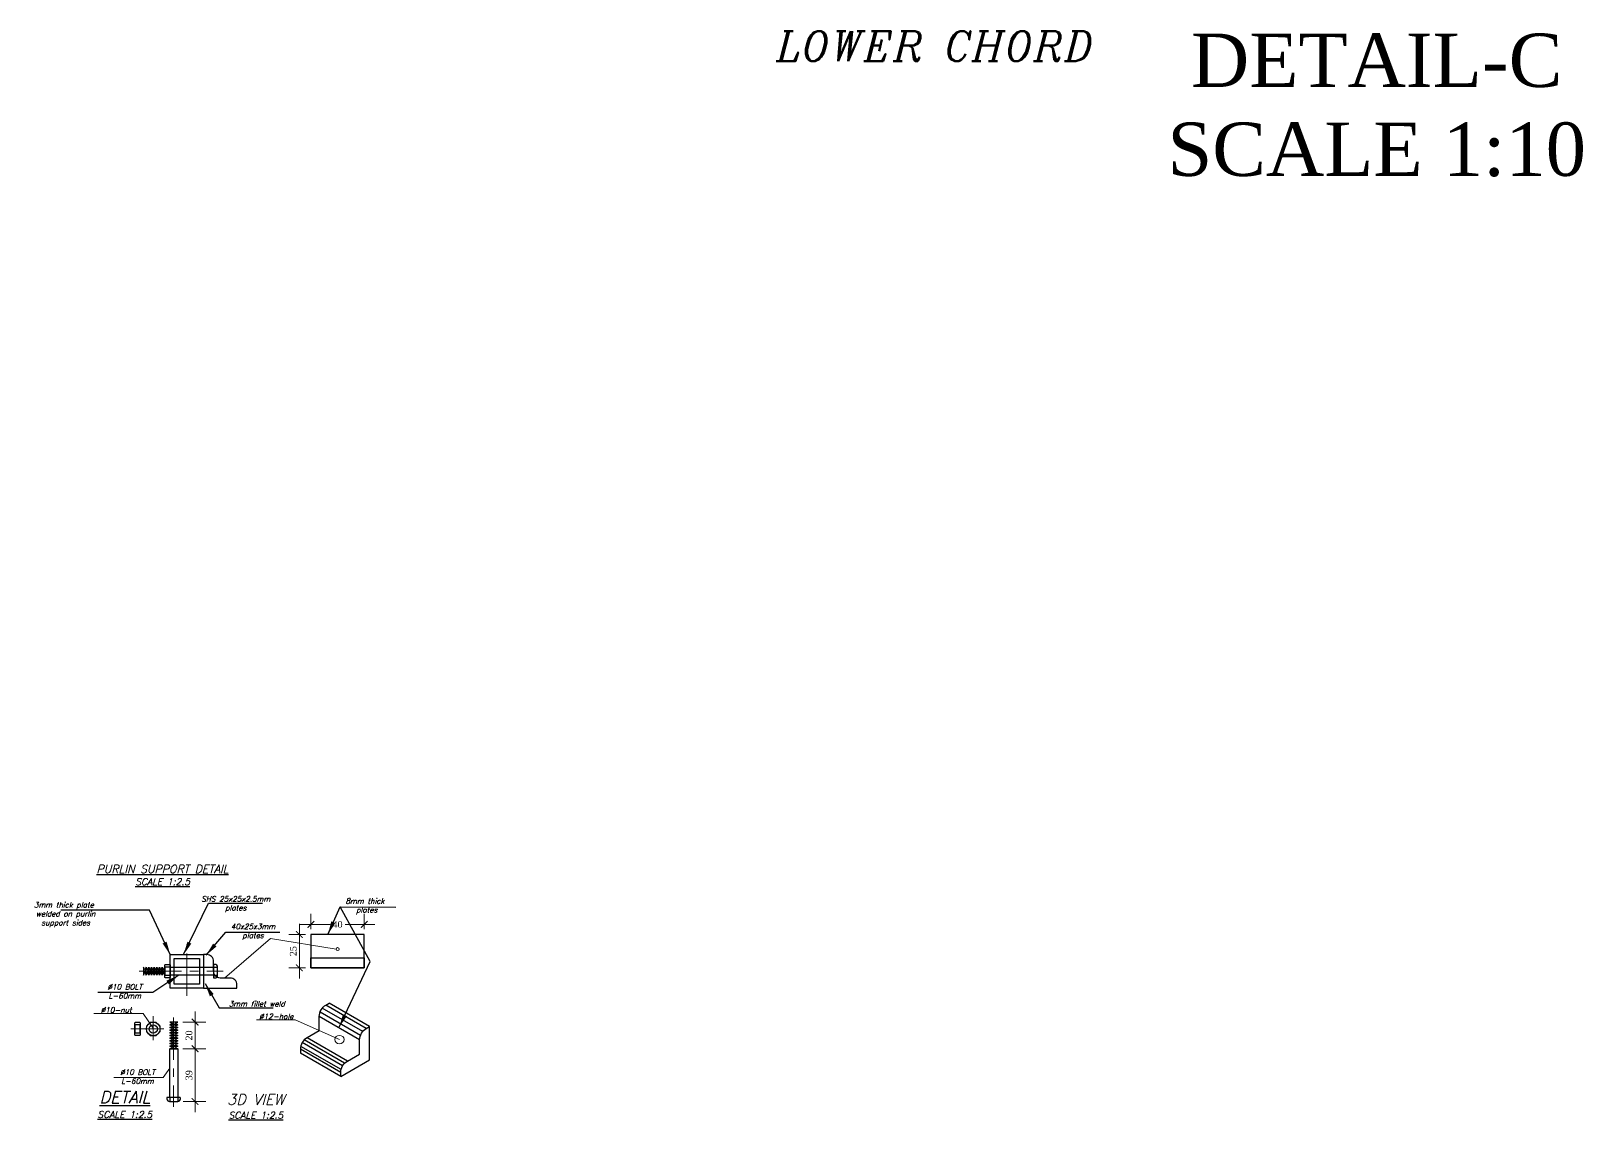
# Model space of a CAD drawing. Extents: x 60675 to 406257, y -6788 to 756297.
# Drawn here: x 390079 to 391243, y 736732 to 737548 of the extents above; entities that cross this region are included whole.
import ezdxf

# ---------------------------------------------------------------- set-up
doc = ezdxf.new("R2010")
doc.units = 0
doc.linetypes.add('CENTER', pattern=[50.8, 31.75, -6.35, 6.35, -6.35])
doc.layers.get('0').update_dxf_attribs({"linetype": 'CONTINUOUS'})
doc.layers.get('Defpoints').update_dxf_attribs({"linetype": 'CONTINUOUS'})
for name, color, linetype in [('bolt', 4, 'CONTINUOUS'), ('HATC H', 8, 'CONTINUOUS'), ('TRUSS-LAYOUT', 30, 'CONTINUOUS')]:
    doc.layers.add(name, color=color, linetype=linetype)
for name, color, linetype, lineweight in [('CENTER-LINE', 1, 'CENTER', 15), ('DIM', 247, 'CONTINUOUS', 20), ('TEXT', 7, 'CONTINUOUS', 25)]:
    doc.layers.add(name, color=color, linetype=linetype, lineweight=lineweight)
doc.styles.add('BOLDTEXT4', font='italic.shx')
doc.styles.add('dim20', font='romantic.ttf', dxfattribs={"height": 6})
doc.styles.add('TEXT50-2.25', font='romans.shx')
doc.dimstyles.new('dim 20', dxfattribs={"dimtxt": 6, "dimasz": 5, "dimexe": 8, "dimexo": 4, "dimgap": 2, "dimtad": 1, "dimdec": 0, "dimzin": 0, "dimdsep": 46, "dimtxsty": 'dim20', "dimblk": 'ARCHTICK', "dimcen": 0.09, "dimdle": 8, "dimclrd": 3, "dimclre": 3, "dimclrt": 1, "dimadec": 0, "dimazin": 0, "dimtfac": 1, "dimtdec": 0, "dimtofl": 0, "dimtmove": 2, "dimatfit": 3, "dimldrblk": 'ARCHTICK', "dimfxl": 5, "dimtolj": 1, "dimtzin": 0, "dimlwd": -1, "dimlwe": -1, "dimarcsym": 1})
doc.dimstyles.new('DIM-5', dxfattribs={"dimtxt": 200, "dimasz": 10, "dimexe": 7.5, "dimexo": 7.5, "dimgap": 3, "dimtad": 1, "dimdec": 0, "dimzin": 0, "dimdsep": 46, "dimtxsty": 'TEXT50-2.25', "dimblk1": 'OBLIQUE', "dimblk2": 'OBLIQUE', "dimsah": 1, "dimcen": 2.5, "dimdle": 7.5, "dimclrd": 9, "dimclre": 9, "dimclrt": 3, "dimadec": 0, "dimazin": 0, "dimtfac": 1, "dimtdec": 0, "dimtix": 1, "dimtmove": 0, "dimatfit": 0, "dimfxl": 1, "dimtolj": 1, "dimtzin": 0, "dimlwe": -1, "dimarcsym": 0})

# ---------------------------------------------------------------- blocks, each defined once
blk = doc.blocks.new('_Oblique')
at = {"color": 0, "linetype": 'ByBlock', "lineweight": -2}
blk.add_line((-0.5, -0.5), (0.5, 0.5), dxfattribs=at)
blk = doc.blocks.new('_ARCHTICK')
at = {"color": 0, "linetype": 'ByBlock', "const_width": 0.15}
blk.add_lwpolyline([(-0.5, -0.5), (0.5, 0.5)], dxfattribs=at)
blk = doc.blocks.new('*D150')
at = {"layer": 'Defpoints', "color": 0}
for p in [(390189, 736804.9), (390189, 736784.9), (390202.1, 736784.9)]:
    blk.add_point(p, dxfattribs=at)
at = {"layer": 'DIM', "color": 3}
for p, q in [((390202.1, 736812.9), (390202.1, 736776.9)), ((390193, 736804.9), (390210.1, 736804.9)), ((390193, 736784.9), (390210.1, 736784.9))]:
    blk.add_line(p, q, dxfattribs=at)
at = {"layer": 'DIM', "color": 3, "xscale": 5, "yscale": 5, "zscale": 5}
for p, rotation in [((390202.1, 736804.9), 90), ((390202.1, 736784.9), 270)]:
    blk.add_blockref('_ARCHTICK', p, dxfattribs=dict(at, rotation=rotation))
at = {"layer": 'DIM', "color": 1, "insert": (390197.5, 736794.9), "char_height": 6, "attachment_point": 5, "rotation": 90, "style": 'dim20'}
blk.add_mtext('\\A1;{\\H0.83333x;20}', dxfattribs=at)
blk = doc.blocks.new('*D151')
at = {"layer": 'Defpoints', "color": 0}
for p in [(390189, 736784.9), (390189.1, 736745.4), (390202.1, 736745.4)]:
    blk.add_point(p, dxfattribs=at)
at = {"layer": 'DIM', "color": 3}
for p, q in [((390202.1, 736792.9), (390202.1, 736737.4)), ((390193, 736784.9), (390210.1, 736784.9)), ((390193.1, 736745.4), (390210.1, 736745.4))]:
    blk.add_line(p, q, dxfattribs=at)
at = {"layer": 'DIM', "color": 3, "xscale": 5, "yscale": 5, "zscale": 5}
for p, rotation in [((390202.1, 736784.9), 90), ((390202.1, 736745.4), 270)]:
    blk.add_blockref('_ARCHTICK', p, dxfattribs=dict(at, rotation=rotation))
at = {"layer": 'DIM', "color": 1, "insert": (390197.5, 736765.1), "char_height": 6, "attachment_point": 5, "rotation": 90, "style": 'dim20'}
blk.add_mtext('\\A1;{\\H0.83333x;39}', dxfattribs=at)
blk = doc.blocks.new('*D152')
at = {"layer": 'Defpoints', "color": 0}
for p in [(390288.9, 736870.6), (390328.9, 736878.1), (390328.9, 736870.6)]:
    blk.add_point(p, dxfattribs=at)
at = {"layer": 'DIM', "color": 3}
for p, q in [((390288.9, 736874.6), (390288.9, 736886.1)), ((390328.9, 736874.6), (390328.9, 736886.1)), ((390280.9, 736878.1), (390303.4, 736878.1)), ((390336.9, 736878.1), (390314.5, 736878.1))]:
    blk.add_line(p, q, dxfattribs=at)
at = {"layer": 'DIM', "color": 3, "xscale": 5, "yscale": 5, "zscale": 5, "rotation": 180}
blk.add_blockref('_ARCHTICK', (390288.9, 736878.1), dxfattribs=at)
at = {"layer": 'DIM', "color": 3, "xscale": 5, "yscale": 5, "zscale": 5}
blk.add_blockref('_ARCHTICK', (390328.9, 736878.1), dxfattribs=at)
at = {"layer": 'DIM', "color": 1, "insert": (390308.9, 736878.1), "char_height": 6, "attachment_point": 5, "style": 'dim20'}
blk.add_mtext('\\A1;{\\H0.83333x;40}', dxfattribs=at)
blk = doc.blocks.new('*D153')
at = {"layer": 'Defpoints', "color": 0}
for p in [(390288.9, 736870.6), (390280.3, 736845.6), (390288.9, 736845.6)]:
    blk.add_point(p, dxfattribs=at)
at = {"layer": 'DIM', "color": 3}
for p, q in [((390284.9, 736870.6), (390272.3, 736870.6)), ((390280.3, 736878.6), (390280.3, 736837.6)), ((390284.9, 736845.6), (390272.3, 736845.6))]:
    blk.add_line(p, q, dxfattribs=at)
at = {"layer": 'DIM', "color": 3, "xscale": 5, "yscale": 5, "zscale": 5}
for p, rotation in [((390280.3, 736870.6), 90), ((390280.3, 736845.6), 270)]:
    blk.add_blockref('_ARCHTICK', p, dxfattribs=dict(at, rotation=rotation))
at = {"layer": 'DIM', "color": 1, "insert": (390275.7, 736858.1), "char_height": 6, "attachment_point": 5, "rotation": 90, "style": 'dim20'}
blk.add_mtext('\\A1;{\\H0.83333x;25}', dxfattribs=at)

msp = doc.modelspace()

# ---------------------------------------------------------------- linework, layer by layer
at = {"layer": 'bolt'}
for points in [[(390288.9462, 736870.61835), (390288.9462, 736845.61835), (390328.9462, 736845.61835), (390328.9462, 736870.61835), (390288.9462, 736870.61835)], [(390183.45964, 736840.081), (390183.46003, 736846.07865)], [(390215.95865, 736846.07723), (390218.95871, 736846.07723)], [(390215.95871, 736840.07826), (390218.95871, 736840.07826)], [(390326.06994, 736794.95738), (390295.77727, 736812.44687)], [(390327.78832, 736797.95589), (390297.48721, 736815.45025)], [(390330.47487, 736800.21951), (390300.16403, 736817.71948)], [(390332.97394, 736801.66235), (390302.66305, 736819.16235)], [(390325.47487, 736791.55926), (390295.19175, 736809.04323)], [(390332.97394, 736776.66235), (390332.97394, 736801.66235)], [(390312.66305, 736772.04803), (390282.37993, 736789.532)], [(390314.16645, 736774.03226), (390283.88333, 736791.51623)], [(390316.3233, 736775.70828), (390286.04018, 736793.19225)], [(390183.03764, 736784.89402), (390189.03529, 736784.89364)], [(390311.3233, 736767.04803), (390281.04018, 736784.532)], [(390311.3233, 736764.16235), (390281.04018, 736781.64632)], [(390311.3233, 736764.16235), (390281.04018, 736781.64632)], [(390311.57142, 736769.2618), (390281.2883, 736786.74577)], [(390311.3233, 736764.16235), (390332.97394, 736776.66235)], [(390183.0349, 736748.39495), (390183.0349, 736745.39495)], [(390189.03388, 736748.39502), (390189.03388, 736745.39495)]]:
    msp.add_lwpolyline(points, dxfattribs=at)
for points in [[(390183.45958, 736838.38989), (390183.05717, 736838.07826), (390179.86351, 736838.07826), (390179.46028, 736838.39053), (390179.46028, 736847.76539), (390179.86351, 736848.07767), (390183.05717, 736848.07767), (390183.45958, 736847.76603)], [(390288.9462, 736853.11742), (390328.9462, 736853.11742), (390328.9462, 736845.61835), (390288.9462, 736845.61835)], [(390183.46003, 736846.07767), (390179.45951, 736846.07767), (390179.45951, 736840.0786), (390183.46003, 736840.0786)], [(390183.45964, 736840.07826), (390183.45964, 736846.07767), (390215.95871, 736846.07723), (390215.95871, 736840.07826)], [(390160.88317, 736802.78376), (390156.88265, 736802.78376), (390156.88265, 736796.7847), (390160.88317, 736796.7847)], [(390160.88272, 736795.09599), (390160.48031, 736794.78435), (390157.28666, 736794.78435), (390156.88342, 736795.09663), (390156.88342, 736804.47149), (390157.28666, 736804.78376), (390160.48031, 736804.78376), (390160.88272, 736804.47213)], [(390183.0349, 736784.89402), (390189.03431, 736784.89402), (390189.03388, 736748.39495), (390183.0349, 736748.39495)]]:
    msp.add_lwpolyline(points, close=True, dxfattribs=at)
msp.add_lwpolyline([(390208.45964, 736830.47793), (390233.45964, 736830.47793), (390233.45964, 736832.97762, 0.4142135624), (390228.46026, 736837.977), (390220.95809, 736837.977, -0.4142135624), (390215.95871, 736842.97638), (390215.95871, 736850.47855, 0.4142135624), (390210.95933, 736855.47793), (390208.45964, 736855.47793)], format="xyb", close=True, dxfattribs=at)
for points in [[(390215.95871, 736848.01623), (390215.95871, 736838.01623), (390216.95871, 736838.01623, 0.4142135624), (390218.95871, 736840.01623), (390218.95871, 736846.13969, 0.4142135623), (390216.95871, 736848.13969), (390215.95871, 736848.13969)], [(390295.19175, 736798.47591), (390295.19175, 736809.07529, -0.2679491924), (390300.19175, 736817.73554), (390302.66305, 736819.16235)], [(390325.47487, 736780.99194), (390325.47487, 736791.55926, -0.2679491924), (390330.47487, 736800.21951), (390332.97394, 736801.66235)], [(390295.19175, 736798.47591), (390286.04018, 736793.19225, 0.2679491924), (390281.04018, 736784.532), (390281.04018, 736781.64632)], [(390311.3233, 736764.16235), (390311.3233, 736767.04803, -0.2679491924), (390316.3233, 736775.70828), (390325.47487, 736780.99194)], [(390190.97288, 736748.39495), (390180.97288, 736748.39495), (390180.97288, 736747.39495, 0.4142135624), (390182.97288, 736745.39495), (390189.09633, 736745.39495, 0.4142135623), (390191.09633, 736747.39495), (390191.09633, 736748.39495)]]:
    msp.add_lwpolyline(points, format="xyb", dxfattribs=at)
for centre, radius in [((390170.68479, 736799.78566), 5.11586), ((390170.68499, 736799.78566), 3.09999)]:
    msp.add_circle(centre, radius, dxfattribs=at)
at = {"layer": 'CENTER-LINE'}
for points in [[(390195.95964, 736824.61719), (390195.95964, 736862.9699)], [(390160.0718, 736842.97793), (390223.06119, 736842.97793)], [(390178.58188, 736799.78566), (390153.93224, 736799.78566)], [(390170.68499, 736791.45698), (390170.68499, 736809.41607)], [(390185.93457, 736808.28187), (390185.93457, 736741.29248)]]:
    msp.add_lwpolyline(points, dxfattribs=at)
at = {"layer": 'DIM'}
for p, q in [((390165.56893, 736801.77707), (390168.69351, 736804.90153)), ((390172.67648, 736804.90153), (390175.80066, 736801.77747)), ((390165.56893, 736797.79426), (390168.69351, 736794.6698)), ((390175.80066, 736797.79386), (390172.67648, 736794.6698))]:
    msp.add_line(p, q, dxfattribs=at)
for points in [[(390224.21637, 736837.977), (390258.55468, 736867.56028), (390307.79579, 736859.63291)], [(390179.86351, 736848.07767), (390179.46028, 736847.76539)], [(390183.05717, 736848.07767), (390183.4604, 736847.76539)], [(390170.68499, 736800.43653), (390163.28217, 736811.40814), (390126.20956, 736811.40814)], [(390165.56893, 736797.79426), (390165.56893, 736801.77707)], [(390168.69351, 736804.90153), (390172.67648, 736804.90153)], [(390175.80066, 736801.77747), (390175.80066, 736797.79386)], [(390310.33331, 736791.79867), (390277.04148, 736806.7081), (390248.24773, 736806.7081)], [(390172.67648, 736794.6698), (390168.69351, 736794.6698)], [(390183.0349, 736770.48602), (390178.18799, 736763.29529), (390141.11537, 736763.29529)]]:
    msp.add_lwpolyline(points, dxfattribs=at)
msp.add_circle((390308.9462, 736859.63291), 1.15042, dxfattribs=at)
msp.add_ellipse((390310.33331, 736791.79867), major_axis=(3.54124, 0), ratio=0.8919299115, dxfattribs=at)
at = {"layer": 'HATC H'}
for p, q in [((390163.45949, 736846.07883, 332.1875), (390163.45949, 736840.07883, 332.1875)), ((390189.03548, 736804.89418, 332.1875), (390183.03548, 736804.89418, 332.1875))]:
    msp.add_line(p, q, dxfattribs=at)
for points in [[(390163.45949, 736840.07883), (390164.45949, 736842.07883), (390165.45949, 736840.07883), (390165.45987, 736846.0788), (390164.45968, 736844.07881), (390163.45949, 736846.07883), (390163.4591, 736840.07883)], [(390164.45949, 736842.07883), (390165.45987, 736846.0788)], [(390165.45949, 736840.0788), (390165.45987, 736846.0788), (390166.45987, 736844.0788), (390167.45987, 736846.0788), (390167.45949, 736840.07876), (390166.45949, 736842.0788), (390165.45949, 736840.07883)], [(390166.45949, 736842.0788), (390167.45987, 736846.07876)], [(390167.45947, 736840.07876), (390167.45985, 736846.07876), (390168.45985, 736844.07876), (390169.45985, 736846.07876), (390169.45947, 736840.07872), (390168.45947, 736842.07876), (390167.45947, 736840.0788)], [(390168.45947, 736842.07876), (390169.45985, 736846.07872)], [(390169.45947, 736840.07872), (390169.45985, 736846.07872), (390170.45985, 736844.07872), (390171.45985, 736846.07872), (390171.45947, 736840.07868), (390170.45947, 736842.07872), (390169.45947, 736840.07876)], [(390170.45947, 736842.07872), (390171.45985, 736846.07868)], [(390171.45947, 736840.07868), (390171.45985, 736846.07868), (390172.45985, 736844.07868), (390173.45985, 736846.07868), (390173.45947, 736840.07864), (390172.45947, 736842.07868), (390171.45947, 736840.07872)], [(390172.45947, 736842.07868), (390173.45985, 736846.07864)], [(390173.45952, 736840.0788), (390173.45991, 736846.0788), (390174.45991, 736844.0788), (390175.45991, 736846.0788), (390175.45952, 736840.07876), (390174.45952, 736842.0788), (390173.45952, 736840.07883)], [(390174.45952, 736842.0788), (390175.45991, 736846.07876)], [(390175.45952, 736840.0786), (390175.45991, 736846.0786), (390176.45991, 736844.0786), (390177.45991, 736846.0786), (390177.45952, 736840.07856), (390176.45952, 736842.0786), (390175.45952, 736840.07864)], [(390176.45952, 736842.0786), (390177.45991, 736846.07856)], [(390177.45951, 736840.07856), (390177.45989, 736846.07856), (390178.45989, 736844.07856), (390179.45989, 736846.07856), (390179.45951, 736840.07853), (390178.45951, 736842.07856), (390177.45951, 736840.0786)], [(390178.45951, 736842.07856), (390179.45989, 736846.07853)], [(390183.0354, 736800.8942), (390189.0354, 736800.89381), (390187.0354, 736799.89381), (390189.0354, 736798.89381), (390183.03536, 736798.8942), (390185.0354, 736799.8942), (390183.03544, 736800.8942)], [(390183.03544, 736802.89418), (390189.03544, 736802.89379), (390187.03544, 736801.89379), (390189.03544, 736800.89379), (390183.0354, 736800.89418), (390185.03544, 736801.89418), (390183.03548, 736802.89418)], [(390183.03548, 736804.89418), (390185.03548, 736803.89418), (390183.03548, 736802.89418), (390189.03544, 736802.89379), (390187.03546, 736803.89399), (390189.03548, 736804.89418), (390183.03548, 736804.89456)], [(390185.0354, 736799.8942), (390189.03536, 736798.89381)], [(390185.03544, 736801.89418), (390189.0354, 736800.89379)], [(390185.03548, 736803.89418), (390189.03544, 736802.89379)], [(390183.03521, 736790.89416), (390189.03521, 736790.89377), (390187.03521, 736789.89377), (390189.03521, 736788.89377), (390183.03517, 736788.89416), (390185.03521, 736789.89416), (390183.03524, 736790.89416)], [(390183.03521, 736788.89416), (390189.03521, 736788.89377), (390187.03521, 736787.89377), (390189.03521, 736786.89377), (390183.03517, 736786.89416), (390185.03521, 736787.89416), (390183.03524, 736788.89416)], [(390183.03524, 736792.89414), (390189.03524, 736792.89375), (390187.03524, 736791.89375), (390189.03524, 736790.89375), (390183.03521, 736790.89414), (390185.03524, 736791.89414), (390183.03528, 736792.89414)], [(390183.03532, 736796.8942), (390189.03532, 736796.89381), (390187.03532, 736795.89381), (390189.03532, 736794.89381), (390183.03528, 736794.8942), (390185.03532, 736795.8942), (390183.03536, 736796.8942)], [(390183.03536, 736798.8942), (390189.03536, 736798.89381), (390187.03536, 736797.89381), (390189.03536, 736796.89381), (390183.03532, 736796.8942), (390185.03536, 736797.8942), (390183.0354, 736798.8942)], [(390183.03544, 736794.89414), (390189.03544, 736794.89375), (390187.03544, 736793.89375), (390189.03544, 736792.89375), (390183.0354, 736792.89414), (390185.03544, 736793.89414), (390183.03548, 736794.89414)], [(390185.03521, 736789.89416), (390189.03517, 736788.89377)], [(390185.03524, 736791.89414), (390189.03521, 736790.89375)], [(390185.03532, 736795.8942), (390189.03528, 736794.89381)], [(390185.03536, 736797.8942), (390189.03532, 736796.89381)], [(390185.03544, 736793.89414), (390189.0354, 736792.89375)], [(390183.03521, 736786.89416), (390189.03521, 736786.89377), (390187.03521, 736785.89377), (390189.03521, 736784.89377), (390183.03517, 736784.89416), (390185.03521, 736785.89416), (390183.03524, 736786.89416)], [(390185.03521, 736785.89416), (390189.03517, 736784.89377)], [(390185.03548, 736787.89402), (390189.03544, 736786.89364)]]:
    msp.add_lwpolyline(points, dxfattribs=at)
at = {"layer": 'TRUSS-LAYOUT'}
for points in [[(390183.45964, 736855.47793), (390208.45964, 736855.47793), (390208.45964, 736830.47793), (390183.45964, 736830.47793)], [(390186.45964, 736852.47793), (390205.45964, 736852.47793), (390205.45964, 736833.47793), (390186.45964, 736833.47793)]]:
    msp.add_lwpolyline(points, close=True, dxfattribs=at)

# ---------------------------------------------------------------- texts
at = {"layer": 'TEXT', "style": 'BOLDTEXT4'}
for s, insert, char_height, attachment_point in [('LOWER CHORD ', (390756.95172, 737525.35748), 22.5, 8), ('{\\fTimes New Roman|b0|i0|c0|p18;DETAIL-C\\PSCALE 1:10}', (391088.05612, 737545.97489), 40, 2), ('{\\H0.75x;\\LPURLIN SUPPORT DETAIL\\H1.5x;\\P\\H0.55552x;SCALE 1:2.5}', (390177.74249, 736922.68968), 8, 2), ('{\\H1.125x;\\LDETAIL\\P\\H0.55552x;SCALE 1:2.5}', (390149.40704, 736753.11211), 8, 2), ('3D VIEW {\\H1.125x;\\L\\P\\H0.55552x;SCALE 1:2.5}', (390247.6448, 736750.89723), 8, 2)]:
    msp.add_mtext(s, dxfattribs=dict(at, insert=insert, char_height=char_height, attachment_point=attachment_point))
at = {"layer": 'TEXT', "linetype": 'Continuous', "char_height": 4, "style": 'BOLDTEXT4'}
for s, insert, attachment_point in [('3mm thick plate\\P welded on purlin\\P support sides  ', (390103.6878, 736894.78968), 2), ('SHS 25x25x2.5mm\\Pplates ', (390232.61201, 736899.2256), 2), ('8mm thick\\P plates', (390329.44393, 736897.69966), 2), ('40x25x3mm\\Pplates ', (390245.57643, 736878.59778), 2), ('%%C10 BOLT\\PL-60mm\\P \\P ', (390149.36326, 736833.29762), 2), ('%%C10-{\\A1;nut} ', (390142.97732, 736811.9994), 8), ('3mm fillet weld', (390248.3682, 736820.66318), 2), ('%%C12-{\\A1;hole} \\P ', (390262.93471, 736800.54311), 8), ('%%C10 BOLT\\PL-60mm\\P \\P ', (390158.89286, 736769.36804), 2)]:
    msp.add_mtext(s, dxfattribs=dict(at, insert=insert, attachment_point=attachment_point))

# ---------------------------------------------------------------- dimensions: what is measured, and where the dimension line sits
at = {"layer": 'DIM'}
dim = msp.add_linear_dim(base=(390328.9462, 736878.11835), p1=(390288.9462, 736870.61835), p2=(390328.9462, 736870.61835), text='{\\H0.83333x;<>}', dimstyle='dim 20', dxfattribs=at)
dim.commit()
dim.dimension.update_dxf_attribs({"geometry": '*D152', "text_midpoint": (390308.9462, 736878.11835), "dimtype": 160})
for base, p1, p2, picture, middle in [((390280.30759, 736845.61835), (390288.9462, 736870.61835), (390288.9462, 736845.61835), '*D153', (390275.71145, 736858.11835)), ((390202.0989, 736784.89364), (390189.03548, 736804.89418), (390189.03419, 736784.89364), '*D150', (390197.54344, 736794.89391)), ((390202.0989, 736745.39495), (390189.03419, 736784.89364), (390189.09633, 736745.39495), '*D151', (390197.51755, 736765.1443))]:
    dim = msp.add_linear_dim(base=base, p1=p1, p2=p2, angle=90, text='{\\H0.83333x;<>}', dimstyle='dim 20', dxfattribs=at)
    dim.commit()
    dim.dimension.update_dxf_attribs({"geometry": picture, "text_midpoint": middle})

# ---------------------------------------------------------------- leaders
for points in [[(390193.45958, 736855.47783), (390212.16409, 736894.19303), (390252.71055, 736894.19303)], [(390183.45964, 736855.47793), (390167.79121, 736888.88277), (390101.42169, 736888.88277)], [(390301.68215, 736870.61835), (390310.7538, 736891.36282), (390352.47856, 736891.14718)], [(390310.19257, 736801.09113), (390333.30413, 736850.41312), (390310.7538, 736891.36282)], [(390210.42627, 736855.07281), (390225.12851, 736872.40513), (390265.67498, 736872.40513)], [(390189.82861, 736840.06809), (390170.3086, 736827.22487), (390129.07325, 736827.22487)], [(390209.56448, 736833.75744), (390220.06829, 736815.63061), (390260.61476, 736815.63061)]]:
    msp.add_leader(points, dimstyle='DIM-5', override={"dimtad": 0})

doc.saveas('drawing.dxf')
